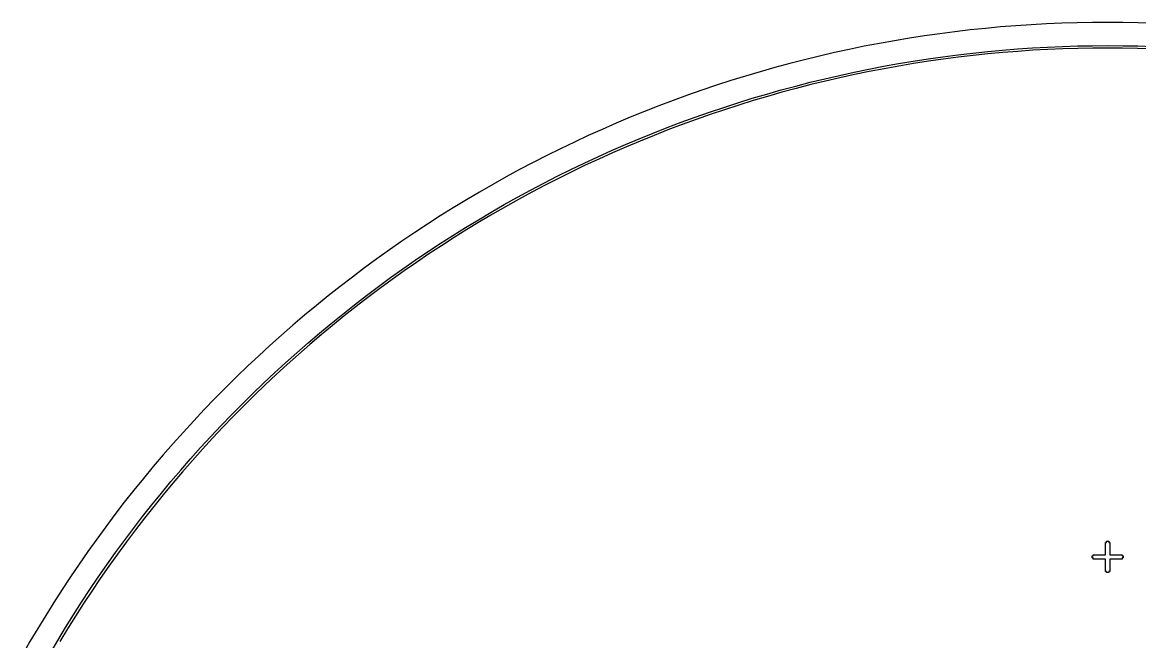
# Model space of a CAD drawing. Extents: x -16 to 132, y -40 to 113.
# Drawn here: x -11.3 to 57.2, y 75.3 to 113.3 of the extents above; entities that cross this region are included whole.
import ezdxf

# ---------------------------------------------------------------- set-up
doc = ezdxf.new("R2010")
doc.units = 0

msp = doc.modelspace()

# ---------------------------------------------------------------- linework, layer by layer
for p, q in [((49.5927, 113.106), (48.6569, 113.032)), ((50.5294, 113.17), (49.5927, 113.106)), ((51.4667, 113.221), (50.5294, 113.17)), ((52.4046, 113.262), (51.4667, 113.221)), ((53.343, 113.291), (52.4046, 113.262)), ((54.2816, 113.308), (53.343, 113.291)), ((55.2204, 113.314), (54.2816, 113.308)), ((56.1592, 113.308), (55.2204, 113.314)), ((57.0978, 113.291), (56.1592, 113.308)), ((58.0361, 113.262), (57.0978, 113.291)), ((43.9955, 112.486), (43.0678, 112.342)), ((44.925, 112.618), (43.9955, 112.486)), ((45.856, 112.738), (44.925, 112.618)), ((46.7884, 112.847), (45.856, 112.738)), ((47.7221, 112.945), (46.7884, 112.847)), ((48.6569, 113.032), (47.7221, 112.945)), ((40.296, 111.844), (39.3764, 111.655)), ((41.2178, 112.021), (40.296, 111.844)), ((42.1418, 112.187), (41.2178, 112.021)), ((43.0678, 112.342), (42.1418, 112.187)), ((49.6975, 111.685), (50.6167, 111.747)), ((50.6167, 111.747), (51.5367, 111.798)), ((51.5367, 111.798), (52.4571, 111.838)), ((52.4571, 111.838), (53.378, 111.866)), ((53.3817, 111.716), (52.4626, 111.688)), ((53.378, 111.866), (54.2991, 111.883)), ((54.301, 111.733), (53.3817, 111.716)), ((54.2991, 111.883), (55.2204, 111.889)), ((55.2204, 111.739), (54.301, 111.733)), ((55.2204, 111.889), (56.1417, 111.883)), ((56.1398, 111.733), (55.2204, 111.739)), ((57.0591, 111.716), (56.1398, 111.733)), ((56.1417, 111.883), (57.0628, 111.866)), ((57.9782, 111.688), (57.0591, 111.716)), ((57.0628, 111.866), (57.9837, 111.838)), ((36.6324, 111.021), (35.7232, 110.787)), ((37.5445, 111.243), (36.6324, 111.021)), ((38.4592, 111.455), (37.5445, 111.243)), ((39.3764, 111.655), (38.4592, 111.455)), ((43.2941, 110.935), (44.2046, 111.076)), ((44.2046, 111.076), (45.1168, 111.206)), ((45.1369, 111.057), (44.2266, 110.928)), ((45.1168, 111.206), (46.0304, 111.324)), ((46.0488, 111.175), (45.1369, 111.057)), ((46.0304, 111.324), (46.9455, 111.431)), ((46.962, 111.282), (46.0488, 111.175)), ((46.9455, 111.431), (47.8618, 111.527)), ((47.8765, 111.378), (46.962, 111.282)), ((47.8618, 111.527), (48.7792, 111.612)), ((48.792, 111.462), (47.8765, 111.378)), ((48.7792, 111.612), (49.6975, 111.685)), ((49.7086, 111.536), (48.792, 111.462)), ((50.6259, 111.598), (49.7086, 111.536)), ((51.544, 111.648), (50.6259, 111.598)), ((52.4626, 111.688), (51.544, 111.648)), ((34.8169, 110.542), (33.9137, 110.287)), ((35.7232, 110.787), (34.8169, 110.542)), ((39.6715, 110.261), (40.574, 110.446)), ((40.574, 110.446), (41.4787, 110.62)), ((41.5061, 110.473), (40.6033, 110.299)), ((41.4787, 110.62), (42.3854, 110.783)), ((42.4111, 110.636), (41.5061, 110.473)), ((42.3854, 110.783), (43.2941, 110.935)), ((43.318, 110.787), (42.4111, 110.636)), ((44.2266, 110.928), (43.318, 110.787)), ((32.1169, 109.742), (31.2238, 109.452)), ((33.0136, 110.02), (32.1169, 109.742)), ((33.9137, 110.287), (33.0136, 110.02)), ((36.0864, 109.409), (36.9787, 109.639)), ((36.9787, 109.639), (37.8737, 109.857)), ((37.9084, 109.711), (37.0151, 109.493)), ((37.8737, 109.857), (38.7714, 110.064)), ((38.8042, 109.918), (37.9084, 109.711)), ((38.7714, 110.064), (39.6715, 110.261)), ((39.7026, 110.114), (38.8042, 109.918)), ((40.6033, 110.299), (39.7026, 110.114)), ((30.3342, 109.153), (29.4483, 108.842)), ((31.2238, 109.452), (30.3342, 109.153)), ((34.3105, 108.918), (35.1969, 109.169)), ((35.237, 109.025), (34.3523, 108.774)), ((35.1969, 109.169), (36.0864, 109.409)), ((36.1246, 109.264), (35.237, 109.025)), ((37.0151, 109.493), (36.1246, 109.264)), ((28.5664, 108.52), (27.6884, 108.188)), ((29.4483, 108.842), (28.5664, 108.52)), ((31.6707, 108.099), (32.5473, 108.383)), ((32.5473, 108.383), (33.4273, 108.656)), ((33.4708, 108.512), (32.5926, 108.24)), ((33.4273, 108.656), (34.3105, 108.918)), ((34.3523, 108.774), (33.4708, 108.512)), ((26.8146, 107.844), (25.9451, 107.49)), ((27.6884, 108.188), (26.8146, 107.844)), ((29.9284, 107.5), (30.7977, 107.805)), ((30.8465, 107.663), (29.9789, 107.359)), ((30.7977, 107.805), (31.6707, 108.099)), ((31.7178, 107.957), (30.8465, 107.663)), ((32.5926, 108.24), (31.7178, 107.957)), ((25.08, 107.126), (24.2194, 106.751)), ((25.9451, 107.49), (25.08, 107.126)), ((28.2013, 106.858), (29.0629, 107.184)), ((29.1151, 107.044), (28.2553, 106.718)), ((29.0629, 107.184), (29.9284, 107.5)), ((29.9789, 107.359), (29.1151, 107.044)), ((23.3635, 106.365), (22.5124, 105.969)), ((24.2194, 106.751), (23.3635, 106.365)), ((26.4904, 106.174), (27.3438, 106.521)), ((27.3995, 106.382), (26.5479, 106.035)), ((27.3438, 106.521), (28.2013, 106.858)), ((28.2553, 106.718), (27.3995, 106.382)), ((21.6663, 105.562), (20.8251, 105.145)), ((22.5124, 105.969), (21.6663, 105.562)), ((24.7969, 105.448), (25.6414, 105.816)), ((25.7005, 105.678), (24.8577, 105.311)), ((25.6414, 105.816), (26.4904, 106.174)), ((26.5479, 106.035), (25.7005, 105.678)), ((20.8251, 105.145), (19.9892, 104.718)), ((23.1217, 104.681), (23.957, 105.069)), ((24.0194, 104.933), (23.1858, 104.545)), ((23.957, 105.069), (24.7969, 105.448)), ((24.8577, 105.311), (24.0194, 104.933)), ((19.1586, 104.281), (18.3333, 103.833)), ((19.9892, 104.718), (19.1586, 104.281)), ((21.4658, 103.872), (22.2913, 104.282)), ((22.2913, 104.282), (23.1217, 104.681)), ((23.1858, 104.545), (22.3571, 104.147)), ((18.3333, 103.833), (17.5137, 103.375)), ((20.6455, 103.453), (21.4658, 103.872)), ((21.5333, 103.738), (20.7145, 103.32)), ((22.3571, 104.147), (21.5333, 103.738)), ((16.6997, 102.908), (15.8915, 102.43)), ((17.5137, 103.375), (16.6997, 102.908)), ((19.0205, 102.585), (19.8303, 103.024)), ((19.901, 102.892), (19.0928, 102.453)), ((19.8303, 103.024), (20.6455, 103.453)), ((20.7145, 103.32), (19.901, 102.892)), ((15.8915, 102.43), (15.0893, 101.942)), ((17.4173, 101.676), (18.2161, 102.135)), ((18.2161, 102.135), (19.0205, 102.585)), ((19.0928, 102.453), (18.29, 102.005)), ((14.2931, 101.445), (13.503, 100.938)), ((15.0893, 101.942), (14.2931, 101.445)), ((16.6241, 101.208), (17.4173, 101.676)), ((17.4928, 101.547), (16.7012, 101.079)), ((18.29, 102.005), (17.4928, 101.547)), ((13.503, 100.938), (12.7193, 100.421)), ((15.0555, 100.241), (15.8368, 100.729)), ((15.8368, 100.729), (16.6241, 101.208)), ((16.7012, 101.079), (15.9155, 100.601)), ((12.7193, 100.421), (11.9419, 99.8947)), ((14.2801, 99.7433), (15.0555, 100.241)), ((15.1357, 100.114), (14.3619, 99.6176)), ((15.9155, 100.601), (15.1357, 100.114)), ((11.1711, 99.3588), (10.4069, 98.8136)), ((11.9419, 99.8947), (11.1711, 99.3588)), ((13.511, 99.2362), (14.2801, 99.7433)), ((14.3619, 99.6176), (13.5943, 99.1115)), ((10.4069, 98.8136), (9.64941, 98.259)), ((11.9916, 98.1938), (12.7481, 98.7196)), ((12.7481, 98.7196), (13.511, 99.2362)), ((13.5943, 99.1115), (12.8329, 98.5959)), ((9.64941, 98.259), (8.8988, 97.6951)), ((11.2416, 97.6587), (11.9916, 98.1938)), ((12.078, 98.0711), (11.3295, 97.5371)), ((12.8329, 98.5959), (12.078, 98.0711)), ((8.8988, 97.6951), (8.15518, 97.1221)), ((10.4983, 97.1144), (11.2416, 97.6587)), ((11.3295, 97.5371), (10.5876, 96.9939)), ((8.15518, 97.1221), (7.41866, 96.54)), ((9.76166, 96.5611), (10.4983, 97.1144)), ((10.5876, 96.9939), (9.85249, 96.4417)), ((6.68932, 95.9489), (5.96729, 95.3489)), ((7.41866, 96.54), (6.68932, 95.9489)), ((8.30908, 95.4274), (9.03189, 95.9987)), ((9.03189, 95.9987), (9.76166, 96.5611)), ((9.85249, 96.4417), (9.12418, 95.8804)), ((5.96729, 95.3489), (5.25269, 94.7401)), ((7.59332, 94.8474), (8.30908, 95.4274)), ((8.4028, 95.3103), (7.68849, 94.7314)), ((9.12418, 95.8804), (8.4028, 95.3103)), ((5.25269, 94.7401), (4.54559, 94.1225)), ((6.88475, 94.2585), (7.59332, 94.8474)), ((7.68849, 94.7314), (6.98132, 94.1438)), ((4.54559, 94.1225), (3.84615, 93.4964)), ((6.18346, 93.661), (6.88475, 94.2585)), ((6.98132, 94.1438), (6.28143, 93.5475)), ((3.84615, 93.4964), (3.15443, 92.8616)), ((5.48953, 93.055), (6.18346, 93.661)), ((6.28143, 93.5475), (5.5889, 92.9426)), ((3.15443, 92.8616), (2.47055, 92.2185)), ((4.80312, 92.4405), (5.48953, 93.055)), ((5.5889, 92.9426), (4.90385, 92.3294)), ((2.47055, 92.2185), (1.79462, 91.567)), ((4.12428, 91.8176), (4.80312, 92.4405)), ((4.90385, 92.3294), (4.22638, 91.7077)), ((1.79462, 91.567), (1.12674, 90.9073)), ((2.78981, 90.5471), (3.45314, 91.1864)), ((3.45314, 91.1864), (4.12428, 91.8176)), ((4.22638, 91.7077), (3.55658, 91.0778)), ((1.12674, 90.9073), (0.46699, 90.2394)), ((2.13437, 89.8996), (2.78981, 90.5471)), ((3.55658, 91.0778), (2.89456, 90.4397)), ((0.46699, 90.2394), (-0.18448, 89.5634)), ((1.48691, 89.2442), (2.13437, 89.8996)), ((2.24043, 89.7936), (1.59427, 89.1394)), ((2.89456, 90.4397), (2.24043, 89.7936)), ((-0.18448, 89.5634), (-0.82764, 88.8796)), ((0.84755, 88.5809), (1.48691, 89.2442)), ((1.59427, 89.1394), (0.95619, 88.4774)), ((-0.82764, 88.8796), (-1.46234, 88.1879)), ((0.21638, 87.9097), (0.84755, 88.5809)), ((0.95619, 88.4774), (0.32628, 87.8076)), ((-1.46234, 88.1879), (-2.08852, 87.4884)), ((-0.40649, 87.2309), (0.21638, 87.9097)), ((0.32628, 87.8076), (-0.29535, 87.1301)), ((-2.08852, 87.4884), (-2.70605, 86.7813)), ((-1.021, 86.5445), (-0.40649, 87.2309)), ((-0.29535, 87.1301), (-0.90863, 86.4451)), ((-2.70605, 86.7813), (-3.31488, 86.0667)), ((-1.62703, 85.8505), (-1.021, 86.5445)), ((-0.90863, 86.4451), (-1.51346, 85.7526)), ((-3.31488, 86.0667), (-3.91489, 85.3447)), ((-2.22452, 85.1492), (-1.62703, 85.8505)), ((-1.51346, 85.7526), (-2.10974, 85.0527)), ((-3.91489, 85.3447), (-4.50598, 84.6153)), ((-2.81334, 84.4407), (-2.22452, 85.1492)), ((-2.10974, 85.0527), (-2.69739, 84.3455)), ((-4.50598, 84.6153), (-5.08809, 83.8788)), ((-3.39343, 83.7249), (-2.81334, 84.4407)), ((-2.69739, 84.3455), (-3.27632, 83.6312)), ((-5.08809, 83.8788), (-5.6611, 83.1352)), ((-3.96469, 83.0021), (-3.39343, 83.7249)), ((-3.27632, 83.6312), (-3.84644, 82.9098)), ((-5.6611, 83.1352), (-6.22496, 82.3846)), ((-4.52704, 82.2723), (-3.96469, 83.0021)), ((-6.22496, 82.3846), (-6.77956, 81.6271)), ((-5.08038, 81.5357), (-4.52704, 82.2723)), ((-3.84644, 82.9098), (-4.40765, 82.1815)), ((-6.77956, 81.6271), (-7.32481, 80.8629)), ((-4.40765, 82.1815), (-4.9599, 81.4464)), ((-7.32481, 80.8629), (-7.86066, 80.0921)), ((-5.62465, 80.7924), (-5.08038, 81.5357)), ((-4.9599, 81.4464), (-5.50308, 80.7045)), ((55.0926, 80.6576), (55.0926, 81.4245)), ((55.0926, 81.4245), (55.1565, 81.4245)), ((55.1565, 81.4245), (55.1565, 81.4884)), ((55.1565, 81.4884), (55.2843, 81.4884)), ((55.2843, 81.4884), (55.2843, 81.4245)), ((55.2843, 81.4245), (55.3482, 81.4245)), ((55.3482, 81.4245), (55.3482, 80.6576)), ((-6.15976, 80.0424), (-5.62465, 80.7924)), ((-5.50308, 80.7045), (-6.03712, 79.956)), ((54.2617, 80.4658), (54.2617, 80.5937)), ((54.2617, 80.5937), (54.3256, 80.5937)), ((54.3256, 80.4658), (54.2617, 80.4658)), ((54.3256, 80.5937), (54.3256, 80.6576)), ((54.3256, 80.6576), (55.0926, 80.6576)), ((54.3256, 80.4019), (54.3256, 80.4658)), ((55.0926, 80.4019), (54.3256, 80.4019)), ((55.0926, 79.635), (55.0926, 80.4019)), ((55.3482, 80.6576), (56.1152, 80.6576)), ((56.1152, 80.4019), (55.3482, 80.4019)), ((55.3482, 80.4019), (55.3482, 79.635)), ((56.1152, 80.6576), (56.1152, 80.5937)), ((56.1152, 80.5937), (56.1791, 80.5937)), ((56.1791, 80.4658), (56.1152, 80.4658)), ((56.1152, 80.4658), (56.1152, 80.4019)), ((56.1791, 80.5937), (56.1791, 80.4658)), ((-7.86066, 80.0921), (-8.38701, 79.3147)), ((-6.68562, 79.2859), (-6.15976, 80.0424)), ((-6.03712, 79.956), (-6.56194, 79.201)), ((55.1565, 79.635), (55.0926, 79.635)), ((55.1565, 79.5711), (55.1565, 79.635)), ((55.2843, 79.5711), (55.1565, 79.5711)), ((55.3482, 79.635), (55.2843, 79.635)), ((55.2843, 79.635), (55.2843, 79.5711)), ((-8.38701, 79.3147), (-8.90378, 78.531)), ((-7.20216, 78.523), (-6.68562, 79.2859)), ((-6.56194, 79.201), (-7.07744, 78.4397)), ((-8.90378, 78.531), (-9.41087, 77.7409)), ((-7.7093, 77.7539), (-7.20216, 78.523)), ((-7.07744, 78.4397), (-7.58357, 77.6721)), ((-9.41087, 77.7409), (-9.90825, 76.9447)), ((-8.20695, 76.9785), (-7.7093, 77.7539)), ((-7.58357, 77.6721), (-8.08023, 76.8983)), ((-9.90825, 76.9447), (-10.3958, 76.1425)), ((-8.69507, 76.1972), (-8.20695, 76.9785)), ((-8.08023, 76.8983), (-8.56737, 76.1185)), ((-10.3958, 76.1425), (-10.8735, 75.3343)), ((-9.17355, 75.4099), (-8.69507, 76.1972)), ((-8.56737, 76.1185), (-9.04491, 75.3327)), ((-9.64235, 74.6167), (-9.17355, 75.4099)), ((-10.8735, 75.3343), (-11.3412, 74.5203))]:
    msp.add_line(p, q)

doc.saveas('drawing.dxf')
